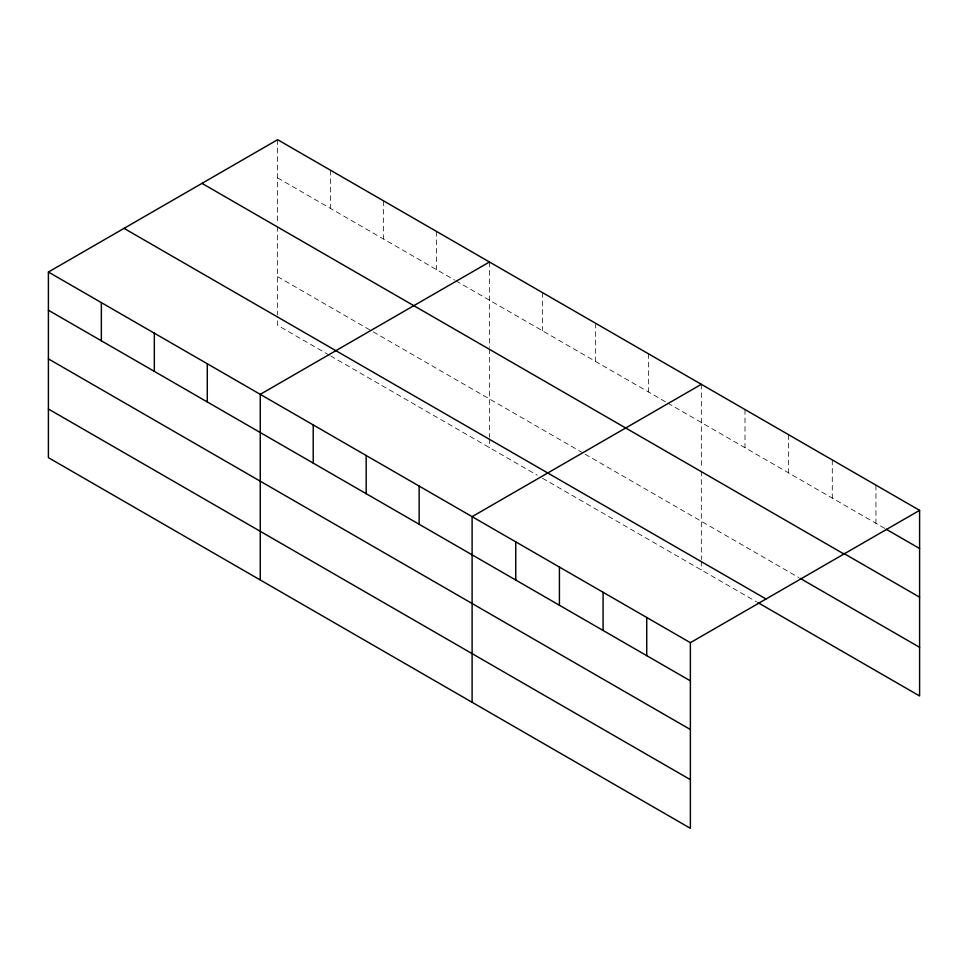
<?xml version="1.0" encoding="UTF-8"?>
<svg xmlns="http://www.w3.org/2000/svg" width="968" height="968" viewBox="0 0 968 968"><rect width="100%" height="100%" fill="white"/><g stroke="black" fill="none" stroke-linecap="round" stroke-linejoin="round"><path stroke-width="0.73" stroke-dasharray="4.84 3.63" d="M277.622 177.882L454.597 280.054M455.88 280.805L666.444 402.361M667.739 403.111L884.933 528.504M277.622 276.666L371.918 331.116M373.212 331.855L583.777 453.423M585.059 454.173L798.903 577.63M329.289 355.159L277.622 325.321L277.622 316.476M330.584 355.897L537.264 475.227M542.431 478.216L756.54 601.83M875.943 485.137L875.943 523.313M832.286 459.933L832.286 498.121M788.63 434.729L788.63 472.916M744.985 409.524L744.985 447.712M701.328 384.32L701.328 468.209M701.328 471.162L701.328 559.625M701.328 561.101L701.328 569.946M648.366 353.744L648.366 391.919M595.393 323.167L595.393 361.342M542.431 292.59L542.431 330.766M489.469 262.001L489.469 347.379M489.469 348.843L489.469 437.318M489.469 438.794L489.469 447.639M436.507 231.425L436.507 269.612M383.546 200.848L383.546 239.036M330.584 170.271L330.584 208.459M277.622 139.695L277.622 223.584M277.622 226.536L277.622 314.999"/><path stroke-width="1.45" d="M690.378 729.521L690.378 642.679L48.4 272.032L48.4 457.658L690.378 828.305L690.378 729.521L48.4 358.874M757.823 602.568L919.6 695.968L919.6 510.342L277.622 139.695L48.4 272.032M489.469 262.001L260.259 394.339L260.259 579.977M701.328 384.32L472.106 516.658L472.106 702.284M690.378 642.679L919.6 510.342M886.216 529.254L919.6 548.517M843.842 553.442L919.6 597.183M201.973 183.363L843.963 554.011M800.185 578.368L919.6 647.314M124.037 228.363L766.027 598.998M48.4 310.22L690.378 680.855M48.4 409.004L690.378 779.651M646.733 617.475L646.733 655.651M603.076 592.271L603.076 630.446M559.419 567.066L559.419 605.254M515.762 541.862L515.762 580.05M419.144 486.081L419.144 524.257M366.182 455.504L366.182 493.68M313.221 424.916L313.221 463.103M207.285 363.762L207.285 401.95M154.323 333.186L154.323 371.373M101.362 302.609L101.362 340.796"/></g></svg>
